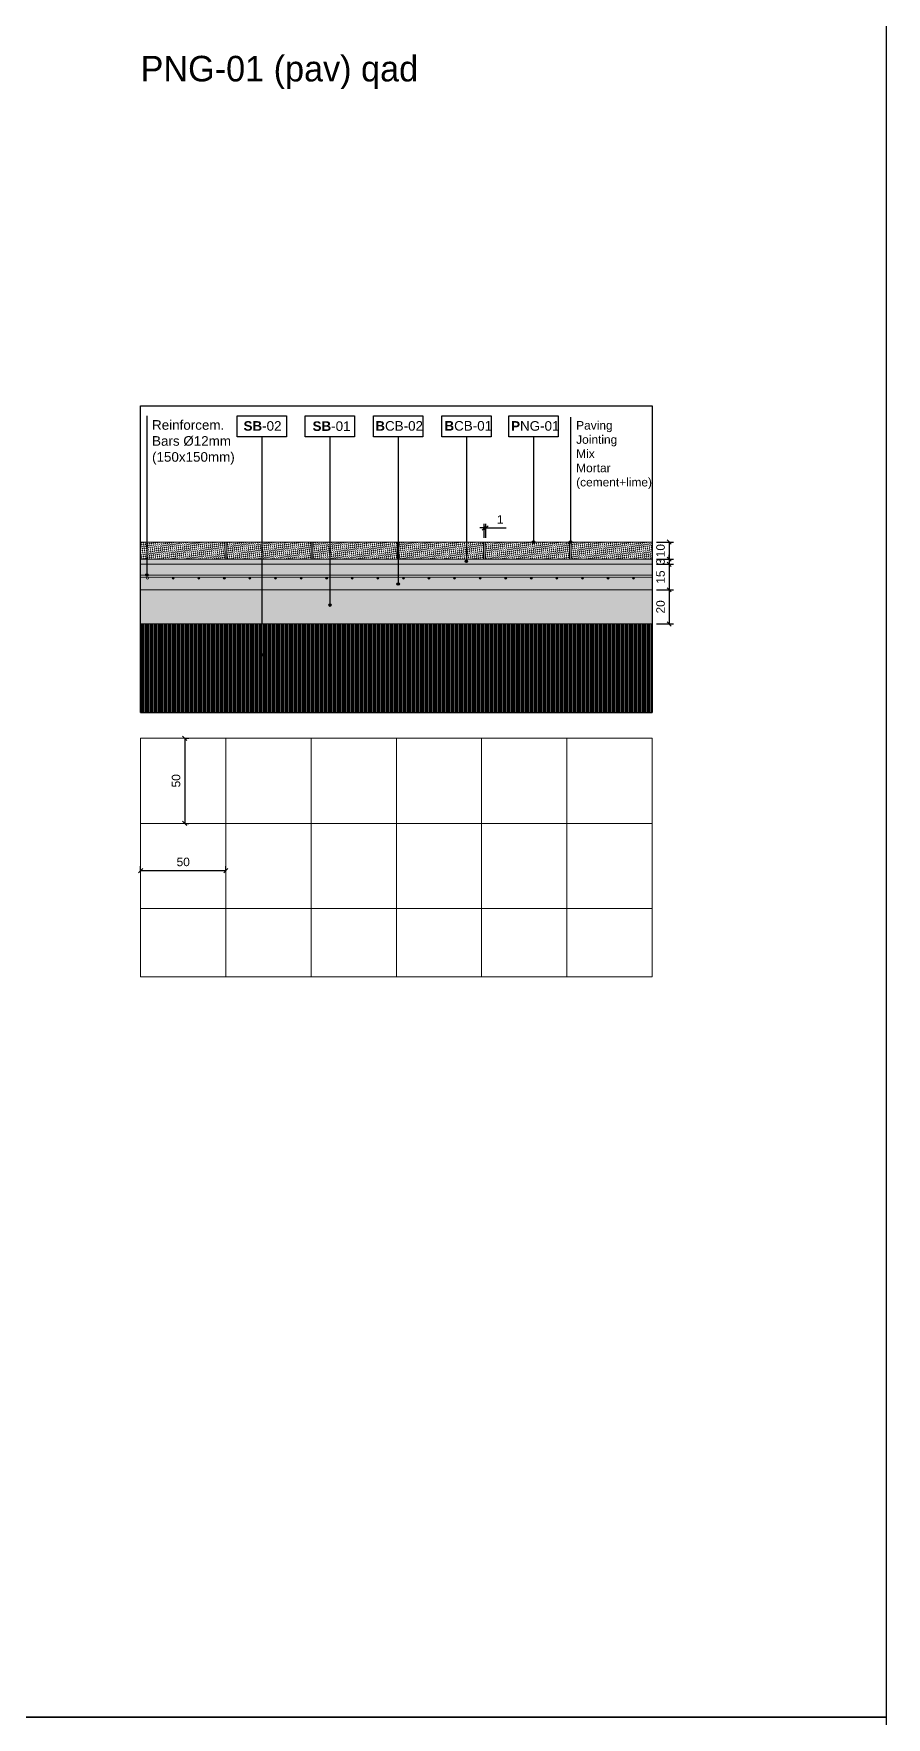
# Model space of a CAD drawing. Header units: metres. Extents: x -325 to 301, y -147 to 149.
# Drawn here: x 265.92 to 270.92, y 103.46 to 113.33 of the extents above; entities that cross this region are included whole.
import ezdxf

# ---------------------------------------------------------------- set-up
doc = ezdxf.new("R2010")
doc.units = ezdxf.units.M
doc.layers.get('Defpoints').update_dxf_attribs({"lineweight": 13})
doc.layers.add('-aux', color=50, linetype='Continuous', plot=False)
doc.layers.add('02-L-AUX', color=2, linetype='Continuous', plot=False)
doc.layers.add('0-TX-1_25', color=7, linetype='Continuous', true_color=0x3f4f7f)
doc.layers.add('EIT_3 TR sorra', color=7, linetype='Continuous', true_color=0xd8ceb0)
for name, color, linetype, lineweight, true_color in [('02-L-Joints-Paviment_07_Natural Stone', 7, 'Continuous', 5, 0x998833), ('03-TR-Paviment_08_Natural Stone Bleachers', 7, 'Continuous', 5, 0xafad9d), ('3-TR tot_u', 7, 'Continuous', 5, 0x787878)]:
    doc.layers.add(name, color=color, linetype=linetype, lineweight=lineweight, true_color=true_color)
for name, color, linetype, lineweight in [('1-CM', 7, 'Continuous', 0), ('2-L-secció', 1, 'Continuous', 0), ('2-metall', 5, 'Continuous', 0), ('3-TR Seleccionat', 44, 'Continuous', 0), ('3-TR Tot-u', 37, 'Continuous', 0)]:
    doc.layers.add(name, color=color, linetype=linetype, lineweight=lineweight)
for name, color, linetype in [('A-KEYPLAN_HATCH', 7, 'Continuous'), ('A_TEXT_2', 7, 'Continuous'), ('EIT_0 Llegenda', 7, 'Continuous')]:
    doc.layers.add(name, color=color, linetype=linetype)
doc.styles.get("Standard").update_dxf_attribs({"font": 'arial.ttf'})
doc.styles.add('x-llegenda materials$0$ENGRAVERS', font='TT0586M.TTF')
doc.dimstyles.new('ISO-25', dxfattribs={"dimtxt": 0.1, "dimasz": 0.1, "dimexe": 0.1, "dimexo": 0.1, "dimgap": 0.1, "dimtad": 1, "dimdec": 0, "dimlfac": 100, "dimzin": 9, "dimtxsty": 'Standard', "dimblk": 'OBLIQUE', "dimcen": 0.1, "dimadec": 0, "dimazin": 0, "dimtfac": 1, "dimtdec": 0, "dimtmove": 0, "dimatfit": 3, "dimldrblk": 'OBLIQUE', "dimfxl": 1, "dimarcsym": 0})

# ---------------------------------------------------------------- blocks, each defined once
blk = doc.blocks.new('hatch keyplan 2')
at = {"layer": 'A-KEYPLAN_HATCH'}
blk.add_lwpolyline([(0, 0.00548), (0.01287, 0.00548), (0.01287, 0), (0, 0)], close=True, dxfattribs=at)
blk = doc.blocks.new('hatch keyplan')
at = {"layer": 'A-KEYPLAN_HATCH'}
blk.add_blockref('hatch keyplan 2', (1.43058, 0.85215), dxfattribs=at)
blk = doc.blocks.new('PNG01')
at = {"layer": 'A-KEYPLAN_HATCH', "xscale": 0.7124947396918078, "yscale": 0.7124947396918078, "zscale": 0.7124947396918078}
blk.add_blockref('hatch keyplan', (-1.01928, -0.60715), dxfattribs=at)
at = {"layer": 'A_TEXT_2', "insert": (-0.00057, 0.00291), "char_height": 0.0017812, "attachment_point": 1}
blk.add_mtext_dynamic_manual_height_columns('\\pi0.00101;{\\fArial|b1|i0|c0|p34;P}NG-01', width=0.0103753, gutter_width=0.01069, heights=[0], dxfattribs=at)
blk = doc.blocks.new('_Oblique')
at = {"color": 0, "lineweight": -2}
blk.add_line((-0.5, -0.5), (0.5, 0.5), dxfattribs=at)
blk = doc.blocks.new('*D790')
at = {"layer": '0-TX-1_25', "color": 0, "lineweight": -2, "transparency": 16777216}
for p, q in [((269.5741, 110.3516), (269.6739, 110.3516)), ((269.6489, 110.3516), (269.6489, 110.2516)), ((269.5741, 110.2516), (269.6739, 110.2516))]:
    blk.add_line(p, q, dxfattribs=at)
at = {"layer": 'Defpoints', "color": 0, "transparency": 16777216}
for p in [(269.5491, 110.3516), (269.5491, 110.2516), (269.6489, 110.2516)]:
    blk.add_point(p, dxfattribs=at)
at = {"layer": '0-TX-1_25', "color": 0, "lineweight": -2, "transparency": 16777216, "xscale": 0.025, "yscale": 0.025, "zscale": 0.025}
for p, rotation in [((269.6489, 110.3516), 90), ((269.6489, 110.2516), 270)]:
    blk.add_blockref('_Oblique', p, dxfattribs=dict(at, rotation=rotation))
at = {"layer": '0-TX-1_25', "color": 0, "transparency": 16777216, "insert": (269.5984, 110.3016), "char_height": 0.05, "attachment_point": 5, "rotation": 90}
blk.add_mtext('10', dxfattribs=at)
blk = doc.blocks.new('*D791')
at = {"layer": '0-TX-1_25', "color": 0, "lineweight": -2, "transparency": 16777216}
for p, q in [((269.5741, 110.0716), (269.6739, 110.0716)), ((269.6489, 110.0716), (269.6489, 109.8716)), ((269.5741, 109.8716), (269.6739, 109.8716))]:
    blk.add_line(p, q, dxfattribs=at)
at = {"layer": 'Defpoints', "color": 0, "transparency": 16777216}
for p in [(269.5491, 110.0716), (269.5491, 109.8716), (269.6489, 109.8716)]:
    blk.add_point(p, dxfattribs=at)
at = {"layer": '0-TX-1_25', "color": 0, "lineweight": -2, "transparency": 16777216, "xscale": 0.025, "yscale": 0.025, "zscale": 0.025}
for p, rotation in [((269.6489, 110.0716), 90), ((269.6489, 109.8716), 270)]:
    blk.add_blockref('_Oblique', p, dxfattribs=dict(at, rotation=rotation))
at = {"layer": '0-TX-1_25', "color": 0, "transparency": 16777216, "insert": (269.5984, 109.9716), "char_height": 0.05, "attachment_point": 5, "rotation": 90}
blk.add_mtext('20', dxfattribs=at)
blk = doc.blocks.new('*D792')
at = {"layer": '0-TX-1_25', "color": 0, "lineweight": -2, "transparency": 16777216}
for p, q in [((269.5741, 110.2216), (269.6739, 110.2216)), ((269.6489, 110.2216), (269.6489, 110.0716)), ((269.5741, 110.0716), (269.6739, 110.0716))]:
    blk.add_line(p, q, dxfattribs=at)
at = {"layer": 'Defpoints', "color": 0, "transparency": 16777216}
for p in [(269.5491, 110.2216), (269.5491, 110.0716), (269.6489, 110.0716)]:
    blk.add_point(p, dxfattribs=at)
at = {"layer": '0-TX-1_25', "color": 0, "lineweight": -2, "transparency": 16777216, "xscale": 0.025, "yscale": 0.025, "zscale": 0.025}
for p, rotation in [((269.6489, 110.2216), 90), ((269.6489, 110.0716), 270)]:
    blk.add_blockref('_Oblique', p, dxfattribs=dict(at, rotation=rotation))
at = {"layer": '0-TX-1_25', "color": 0, "transparency": 16777216, "insert": (269.5984, 110.1466), "char_height": 0.05, "attachment_point": 5, "rotation": 90}
blk.add_mtext('15', dxfattribs=at)
blk = doc.blocks.new('*D793')
at = {"layer": '0-TX-1_25', "color": 0, "lineweight": -2, "transparency": 16777216}
for p, q in [((269.5741, 110.2516), (269.6739, 110.2516)), ((269.6489, 110.2516), (269.6489, 110.2766)), ((269.6489, 110.2516), (269.6489, 110.2216)), ((269.5741, 110.2216), (269.6739, 110.2216)), ((269.6489, 110.2216), (269.6489, 110.1966))]:
    blk.add_line(p, q, dxfattribs=at)
at = {"layer": 'Defpoints', "color": 0, "transparency": 16777216}
for p in [(269.5491, 110.2516), (269.5491, 110.2216), (269.6489, 110.2216)]:
    blk.add_point(p, dxfattribs=at)
at = {"layer": '0-TX-1_25', "color": 0, "lineweight": -2, "transparency": 16777216, "xscale": 0.025, "yscale": 0.025, "zscale": 0.025}
for p, rotation in [((269.6489, 110.2516), 270), ((269.6489, 110.2216), 90)]:
    blk.add_blockref('_Oblique', p, dxfattribs=dict(at, rotation=rotation))
at = {"layer": '0-TX-1_25', "color": 0, "transparency": 16777216, "insert": (269.5984, 110.2366), "char_height": 0.05, "attachment_point": 5, "rotation": 90}
blk.add_mtext('3', dxfattribs=at)
blk = doc.blocks.new('SB-02')
at = {"layer": 'A-KEYPLAN_HATCH'}
blk.add_blockref('hatch keyplan', (-1.43058, -0.85215), dxfattribs=at)
at = {"layer": 'A_TEXT_2', "insert": (-0.0008, 0.00408), "char_height": 0.0025, "attachment_point": 1}
blk.add_mtext_dynamic_manual_height_columns('\\pi0.00249;{\\fArial|b1|i0|c0|p34;SB}-02', width=0.0145619, gutter_width=0.015, heights=[0], dxfattribs=at)
blk = doc.blocks.new('B-CB01')
at = {"layer": 'A-KEYPLAN_HATCH'}
blk.add_blockref('hatch keyplan', (-1.43058, -0.85215), dxfattribs=at)
at = {"layer": 'A_TEXT_2', "insert": (-0.0008, 0.00411), "char_height": 0.0025, "attachment_point": 1}
blk.add_mtext_dynamic_manual_height_columns('\\pi0.00152;{\\fArial|b1|i0|c0|p34;B}CB-01', width=0.0145619, gutter_width=0.015, heights=[0], dxfattribs=at)
blk = doc.blocks.new('B-CB02')
at = {"layer": 'A-KEYPLAN_HATCH'}
blk.add_blockref('hatch keyplan', (-1.43058, -0.85215), dxfattribs=at)
at = {"layer": 'A_TEXT_2', "insert": (-0.0008, 0.00409), "char_height": 0.0025, "attachment_point": 1}
blk.add_mtext_dynamic_manual_height_columns('\\pi0.00129;{\\fArial|b1|i0|c0|p34;B}CB-02', width=0.0145619, gutter_width=0.015, heights=[0], dxfattribs=at)
blk = doc.blocks.new('POINT')
at = {"layer": '0-TX-1_25'}
h = blk.add_hatch(dxfattribs=at)
h.set_pattern_fill('ANGLE', color=256)
h.set_pattern_definition([(0, (-83.747, -12.726), (0, 6.985), [5.08, -1.905]), (90, (-83.747, -12.726), (-6.985, 4e-16), [5.08, -1.905])])
edge = h.paths.add_edge_path()
edge.add_arc((0, 0), 0.0075, 0, 360)
h = blk.add_hatch(color=256, dxfattribs=at)
h.dxf.hatch_style = 1
edge = h.paths.add_edge_path()
edge.add_arc((0, 0), 0.0075, 0, 360)
blk.add_circle((0, 0), 0.0075, dxfattribs=at)
blk = doc.blocks.new('SB-01')
at = {"layer": 'A-KEYPLAN_HATCH'}
blk.add_blockref('hatch keyplan', (-1.43058, -0.85215), dxfattribs=at)
at = {"layer": 'A_TEXT_2', "insert": (-0.0008, 0.00403), "char_height": 0.0025, "attachment_point": 1}
blk.add_mtext_dynamic_manual_height_columns('\\pi0.00271;{\\fArial|b1|i0|c0|p34;SB}-01', width=0.0145619, gutter_width=0.015, heights=[0], dxfattribs=at)
blk = doc.blocks.new('*D794')
at = {"layer": '0-TX-1_25', "color": 0, "lineweight": -2, "transparency": 16777216}
for p, q in [((266.8078, 109.2007), (266.8328, 109.2007)), ((266.8078, 109.2007), (266.8078, 108.7016)), ((266.8078, 108.7016), (266.8328, 108.7016))]:
    blk.add_line(p, q, dxfattribs=at)
at = {"layer": 'Defpoints', "color": 0, "transparency": 16777216}
for p in [(266.8078, 109.2007), (266.8078, 108.7016), (266.8078, 108.7016)]:
    blk.add_point(p, dxfattribs=at)
at = {"layer": '0-TX-1_25', "color": 0, "lineweight": -2, "transparency": 16777216, "xscale": 0.025, "yscale": 0.025, "zscale": 0.025}
for p, rotation in [((266.8078, 109.2007), 90), ((266.8078, 108.7016), 270)]:
    blk.add_blockref('_Oblique', p, dxfattribs=dict(at, rotation=rotation))
at = {"layer": '0-TX-1_25', "color": 0, "transparency": 16777216, "insert": (266.7572, 108.9512), "char_height": 0.05, "attachment_point": 5, "rotation": 90}
blk.add_mtext('50', dxfattribs=at)
blk = doc.blocks.new('*D795')
at = {"layer": '0-TX-1_25', "color": 0, "lineweight": -2, "transparency": 16777216}
for p, q in [((266.5491, 108.4245), (266.5491, 108.4495)), ((266.5491, 108.4245), (267.0491, 108.4245)), ((267.0491, 108.4245), (267.0491, 108.4495))]:
    blk.add_line(p, q, dxfattribs=at)
at = {"layer": 'Defpoints', "color": 0, "transparency": 16777216}
for p in [(266.5491, 108.4245), (267.0491, 108.4245), (267.0491, 108.4245)]:
    blk.add_point(p, dxfattribs=at)
at = {"layer": '0-TX-1_25', "color": 0, "lineweight": -2, "transparency": 16777216, "xscale": 0.025, "yscale": 0.025, "zscale": 0.025, "rotation": 180}
blk.add_blockref('_Oblique', (266.5491, 108.4245), dxfattribs=at)
at = {"layer": '0-TX-1_25', "color": 0, "lineweight": -2, "transparency": 16777216, "xscale": 0.025, "yscale": 0.025, "zscale": 0.025}
blk.add_blockref('_Oblique', (267.0491, 108.4245), dxfattribs=at)
at = {"layer": '0-TX-1_25', "color": 0, "transparency": 16777216, "insert": (266.7991, 108.475), "char_height": 0.05, "attachment_point": 5}
blk.add_mtext('50', dxfattribs=at)
blk = doc.blocks.new('*D796')
at = {"layer": '0-TX-1_25', "color": 0, "lineweight": -2, "transparency": 16777216}
for p, q in [((268.564, 110.3766), (268.564, 110.4595)), ((268.574, 110.3766), (268.574, 110.4595)), ((268.564, 110.4345), (268.539, 110.4345)), ((268.564, 110.4345), (268.574, 110.4345)), ((268.574, 110.4345), (268.6925, 110.4345))]:
    blk.add_line(p, q, dxfattribs=at)
at = {"layer": 'Defpoints', "color": 0, "transparency": 16777216}
for p in [(268.564, 110.3516), (268.574, 110.4345), (268.574, 110.3516)]:
    blk.add_point(p, dxfattribs=at)
at = {"layer": '0-TX-1_25', "color": 0, "lineweight": -2, "transparency": 16777216, "xscale": 0.025, "yscale": 0.025, "zscale": 0.025}
blk.add_blockref('_Oblique', (268.564, 110.4345), dxfattribs=at)
at = {"layer": '0-TX-1_25', "color": 0, "lineweight": -2, "transparency": 16777216, "xscale": 0.025, "yscale": 0.025, "zscale": 0.025, "rotation": 180}
blk.add_blockref('_Oblique', (268.574, 110.4345), dxfattribs=at)
at = {"layer": '0-TX-1_25', "color": 0, "transparency": 16777216, "insert": (268.6582, 110.4846), "char_height": 0.05, "attachment_point": 5}
blk.add_mtext('1', dxfattribs=at)
blk = doc.blocks.new('*U2867')
at = {"layer": '2-metall'}
blk.add_circle((0.0412, -0.006), 0.006, dxfattribs=at)
blk = doc.blocks.new('*U2868')
at = {"layer": '2-metall', "color": 0, "linetype": 'ByBlock', "lineweight": -2, "transparency": 16777216}
for p in [(266.5491, 110.1466), (266.6991, 110.1466), (266.8491, 110.1466), (266.9991, 110.1466), (267.1491, 110.1466), (267.2991, 110.1466), (267.4491, 110.1466), (267.5991, 110.1466), (267.7491, 110.1466), (267.8991, 110.1466), (268.0491, 110.1466), (268.1991, 110.1466), (268.3491, 110.1466), (268.4991, 110.1466), (268.6491, 110.1466), (268.7991, 110.1466), (268.9491, 110.1466), (269.0991, 110.1466), (269.2491, 110.1466), (269.3991, 110.1466)]:
    blk.add_blockref('*U2867', p, dxfattribs=at)

msp = doc.modelspace()

# ---------------------------------------------------------------- hatches: boundary and pattern name
at = {"layer": '03-TR-Paviment_08_Natural Stone Bleachers'}
h = msp.add_hatch(dxfattribs=at)
h.set_pattern_fill('DASH', color=256, scale=0.002611, angle=233, style=0, double=1)
h.set_pattern_definition([(233, (5, -20.7), (0.00163153231, -0.01160895562), [0.00828944353, -0.00828944353])])
h.paths.add_polyline_path([(267.0442, 110.2517), (267.0441, 110.3517), (266.5491, 110.3516), (266.5491, 110.2516)])
h = msp.add_hatch(dxfattribs=at)
h.set_pattern_fill('DASH', color=256, scale=0.002611, angle=233, style=0, double=1)
h.set_pattern_definition([(233, (5.505, -20.7), (0.00163153231, -0.01160895562), [0.00828944353, -0.00828944353])])
h.paths.add_polyline_path([(267.5492, 110.2517), (267.5491, 110.3517), (267.0541, 110.3516), (267.0541, 110.2516)])
h = msp.add_hatch(dxfattribs=at)
h.set_pattern_fill('DASH', color=256, scale=0.002611, angle=233, style=0, double=1)
h.set_pattern_definition([(233, (6.01, -20.7), (0.00163153231, -0.01160895562), [0.00828944353, -0.00828944353])])
h.paths.add_polyline_path([(268.0542, 110.2517), (268.0541, 110.3517), (267.5591, 110.3516), (267.5591, 110.2516)])
h = msp.add_hatch(dxfattribs=at)
h.set_pattern_fill('DASH', color=256, scale=0.002611, angle=233, style=0, double=1)
h.set_pattern_definition([(233, (6.515, -20.7), (0.00163153231, -0.01160895562), [0.00828944353, -0.00828944353])])
h.paths.add_polyline_path([(268.5592, 110.2517), (268.5591, 110.3517), (268.0641, 110.3516), (268.0641, 110.2516)])
h = msp.add_hatch(dxfattribs=at)
h.set_pattern_fill('DASH', color=256, scale=0.002611, angle=233, style=0, double=1)
h.set_pattern_definition([(233, (7.02, -20.7), (0.00163153231, -0.01160895562), [0.00828944353, -0.00828944353])])
h.paths.add_polyline_path([(269.0642, 110.2517), (269.0641, 110.3517), (268.5691, 110.3516), (268.5691, 110.2516)])
h = msp.add_hatch(dxfattribs=at)
h.set_pattern_fill('DASH', color=256, scale=0.002611, angle=233, style=0, double=1)
h.set_pattern_definition([(233, (7.525, -20.7), (0.00163153231, -0.01160895562), [0.00828944353, -0.00828944353])])
h.paths.add_polyline_path([(269.5492, 110.2517), (269.5491, 110.3517), (269.0741, 110.3516), (269.0741, 110.2516)])
at = {"layer": '2-metall'}
h = msp.add_hatch(color=256, dxfattribs=at)
h.dxf.hatch_style = 1
edge = h.paths.add_edge_path()
edge.add_arc((266.5903, 110.1406), 0.006, 0, 360)
edge = h.paths.add_edge_path()
edge.add_arc((266.7403, 110.1406), 0.006, 0, 360)
edge = h.paths.add_edge_path()
edge.add_arc((266.8903, 110.1406), 0.006, 0, 360)
edge = h.paths.add_edge_path()
edge.add_arc((267.0403, 110.1406), 0.006, 0, 360)
edge = h.paths.add_edge_path()
edge.add_arc((267.1903, 110.1406), 0.006, 0, 360)
edge = h.paths.add_edge_path()
edge.add_arc((267.3403, 110.1406), 0.006, 0, 360)
edge = h.paths.add_edge_path()
edge.add_arc((267.4903, 110.1406), 0.006, 0, 360)
edge = h.paths.add_edge_path()
edge.add_arc((267.6403, 110.1406), 0.006, 0, 360)
edge = h.paths.add_edge_path()
edge.add_arc((267.7903, 110.1406), 0.006, 0, 360)
edge = h.paths.add_edge_path()
edge.add_arc((267.9403, 110.1406), 0.006, 0, 360)
edge = h.paths.add_edge_path()
edge.add_arc((268.0903, 110.1406), 0.006, 0, 360)
edge = h.paths.add_edge_path()
edge.add_arc((268.2403, 110.1406), 0.006, 0, 360)
edge = h.paths.add_edge_path()
edge.add_arc((268.3903, 110.1406), 0.006, 0, 360)
edge = h.paths.add_edge_path()
edge.add_arc((268.5403, 110.1406), 0.006, 0, 360)
edge = h.paths.add_edge_path()
edge.add_arc((268.6903, 110.1406), 0.006, 0, 360)
edge = h.paths.add_edge_path()
edge.add_arc((268.8403, 110.1406), 0.006, 0, 360)
edge = h.paths.add_edge_path()
edge.add_arc((268.9903, 110.1406), 0.006, 0, 360)
edge = h.paths.add_edge_path()
edge.add_arc((269.1403, 110.1406), 0.006, 0, 360)
edge = h.paths.add_edge_path()
edge.add_arc((269.2903, 110.1406), 0.006, 0, 360)
edge = h.paths.add_edge_path()
edge.add_arc((269.4403, 110.1406), 0.006, 0, 360)
h = msp.add_hatch(color=256, dxfattribs=at)
h.dxf.hatch_style = 1
edge = h.paths.add_edge_path()
edge.add_arc((266.7403, 110.1406), 0.006, 0, 360)
h = msp.add_hatch(color=256, dxfattribs=at)
h.dxf.hatch_style = 1
edge = h.paths.add_edge_path()
edge.add_arc((266.8903, 110.1406), 0.006, 0, 360)
h = msp.add_hatch(color=256, dxfattribs=at)
h.dxf.hatch_style = 1
edge = h.paths.add_edge_path()
edge.add_arc((267.0403, 110.1406), 0.006, 0, 360)
h = msp.add_hatch(color=256, dxfattribs=at)
h.dxf.hatch_style = 1
edge = h.paths.add_edge_path()
edge.add_arc((267.1903, 110.1406), 0.006, 0, 360)
h = msp.add_hatch(color=256, dxfattribs=at)
h.dxf.hatch_style = 1
edge = h.paths.add_edge_path()
edge.add_arc((267.3403, 110.1406), 0.006, 0, 360)
h = msp.add_hatch(color=256, dxfattribs=at)
h.dxf.hatch_style = 1
edge = h.paths.add_edge_path()
edge.add_arc((267.4903, 110.1406), 0.006, 0, 360)
h = msp.add_hatch(color=256, dxfattribs=at)
h.dxf.hatch_style = 1
edge = h.paths.add_edge_path()
edge.add_arc((267.6403, 110.1406), 0.006, 0, 360)
h = msp.add_hatch(color=256, dxfattribs=at)
h.dxf.hatch_style = 1
edge = h.paths.add_edge_path()
edge.add_arc((267.7903, 110.1406), 0.006, 0, 360)
h = msp.add_hatch(color=256, dxfattribs=at)
h.dxf.hatch_style = 1
edge = h.paths.add_edge_path()
edge.add_arc((267.9403, 110.1406), 0.006, 0, 360)
h = msp.add_hatch(color=256, dxfattribs=at)
h.dxf.hatch_style = 1
edge = h.paths.add_edge_path()
edge.add_arc((268.0903, 110.1406), 0.006, 0, 360)
h = msp.add_hatch(color=256, dxfattribs=at)
h.dxf.hatch_style = 1
edge = h.paths.add_edge_path()
edge.add_arc((268.2403, 110.1406), 0.006, 0, 360)
h = msp.add_hatch(color=256, dxfattribs=at)
h.dxf.hatch_style = 1
edge = h.paths.add_edge_path()
edge.add_arc((268.3903, 110.1406), 0.006, 0, 360)
h = msp.add_hatch(color=256, dxfattribs=at)
h.dxf.hatch_style = 1
edge = h.paths.add_edge_path()
edge.add_arc((268.5403, 110.1406), 0.006, 0, 360)
h = msp.add_hatch(color=256, dxfattribs=at)
h.dxf.hatch_style = 1
edge = h.paths.add_edge_path()
edge.add_arc((268.6903, 110.1406), 0.006, 0, 360)
h = msp.add_hatch(color=256, dxfattribs=at)
h.dxf.hatch_style = 1
edge = h.paths.add_edge_path()
edge.add_arc((268.8403, 110.1406), 0.006, 0, 360)
h = msp.add_hatch(color=256, dxfattribs=at)
h.dxf.hatch_style = 1
edge = h.paths.add_edge_path()
edge.add_arc((268.9903, 110.1406), 0.006, 0, 360)
h = msp.add_hatch(color=256, dxfattribs=at)
h.dxf.hatch_style = 1
edge = h.paths.add_edge_path()
edge.add_arc((269.1403, 110.1406), 0.006, 0, 360)
h = msp.add_hatch(color=256, dxfattribs=at)
h.dxf.hatch_style = 1
edge = h.paths.add_edge_path()
edge.add_arc((269.2903, 110.1406), 0.006, 0, 360)
h = msp.add_hatch(color=256, dxfattribs=at)
h.dxf.hatch_style = 1
edge = h.paths.add_edge_path()
edge.add_arc((269.4403, 110.1406), 0.006, 0, 360)
at = {"layer": '3-TR Seleccionat'}
h = msp.add_hatch(dxfattribs=at)
h.set_pattern_fill('ANSI31', color=256, scale=0.002, angle=225, style=0)
h.set_pattern_definition([(270, (95, -20.7), (0.00635, -1e-18), [])])
h.paths.add_polyline_path([(266.5491, 109.3516), (269.5491, 109.3516), (269.5491, 109.8716), (266.5491, 109.8716)])
at = {"layer": '3-TR Tot-u'}
h = msp.add_hatch(dxfattribs=at)
h.set_pattern_fill('EARTH', color=256, scale=0.005, style=0)
h.set_pattern_definition([(0, (85, -20.83), (0.03175, 0.03175), [0.03175, -0.03175]), (0, (85, -20.818094), (0.03175, 0.03175), [0.03175, -0.03175]), (0, (85, -20.806187), (0.03175, 0.03175), [0.03175, -0.03175]), (90, (85.00397, -20.80222), (-0.03175, 0.03175), [0.03175, -0.03175]), (90, (85.015875, -20.80222), (-0.03175, 0.03175), [0.03175, -0.03175]), (90, (85.02778, -20.80222), (-0.03175, 0.03175), [0.03175, -0.03175])])
h.paths.add_polyline_path([(269.5491, 110.0716), (266.5491, 110.0716), (266.5491, 109.8716), (269.5491, 109.8716)])
at = {"layer": '3-TR tot_u'}
h = msp.add_hatch(dxfattribs=at)
h.set_pattern_fill('AR-CONC', color=256, scale=0.0002, angle=90.26641)
h.set_pattern_definition([(140.266414, (232.234448, 42.50262), (0.003018359, 0.036451363), [0.00381, -0.04191]), (85.266414, (232.234448, 42.50262), (-0.038178181, -0.007226283), [0.003048, -0.033528117]), (190.71786, (232.2347, 42.505657), (-0.035159821, 0.02922508), [0.003238002, -0.035618049]), (136.450614, (232.22429, 42.50257), (0.008156283, 0.05425432), [0.005715, -0.062865]), (186.90197, (232.22497, 42.507093), (-0.049705466, 0.047250218), [0.004857005, -0.05342712]), (81.450565, (232.22429, 42.50257), (-0.049705466, 0.047250218), [0.004571993, -0.050291946]), (111.266414, (232.226804, 42.507664), (0.020311824, 0.030417653), [0.00381, -0.04191]), (56.266414, (232.226804, 42.507664), (-0.036894668, 0.012188985), [0.003048, -0.033528]), (161.71786, (232.228497, 42.5102), (-0.016582845, 0.042606638), [0.003238002, -0.035617988]), (127.766414, (232.234448, 42.50262), (-0.0169136972, 0.0005390813), [0, -0.0331216, 0, -0.034036, 0, -0.033655]), (97.766414, (232.234448, 42.50262), (-0.020098038, 0.0132706243), [0, -0.0194056, 0, -0.0323596, 0, -0.012827]), (57.766414, (232.2345, 42.491291), (0.0010196429, 0.0271231534), [0, -0.0127, 0, -0.039624, 0, -0.052578]), (47.766414, (232.234524, 42.486211), (-0.005222997, 0.0296018704), [0, -0.01651, 0, -0.0263144, 0, -0.037338])])
h.paths.add_polyline_path([(266.5491, 110.1586), (269.5491, 110.1586), (269.5491, 110.2216), (266.5491, 110.2216)])
edge = h.paths.add_edge_path()
edge.add_line((269.5491, 110.1466), (269.4407, 110.1466))
edge.add_arc((269.4403, 110.1406), 0.006, 86.18476, 93.81524)
edge.add_line((269.4399, 110.1466), (269.2907, 110.1466))
edge.add_arc((269.2903, 110.1406), 0.006, 86.18476, 93.81524)
edge.add_line((269.2899, 110.1466), (269.1407, 110.1466))
edge.add_arc((269.1403, 110.1406), 0.006, 86.18476, 93.81524)
edge.add_line((269.1399, 110.1466), (268.9907, 110.1466))
edge.add_arc((268.9903, 110.1406), 0.006, 86.18476, 93.81524)
edge.add_line((268.9899, 110.1466), (268.8407, 110.1466))
edge.add_arc((268.8403, 110.1406), 0.006, 86.18476, 93.81524)
edge.add_line((268.8399, 110.1466), (268.6907, 110.1466))
edge.add_arc((268.6903, 110.1406), 0.006, 86.18476, 93.81524)
edge.add_line((268.6899, 110.1466), (268.5407, 110.1466))
edge.add_arc((268.5403, 110.1406), 0.006, 86.18476, 93.81524)
edge.add_line((268.5399, 110.1466), (268.3907, 110.1466))
edge.add_arc((268.3903, 110.1406), 0.006, 86.18476, 93.81524)
edge.add_line((268.3899, 110.1466), (268.2407, 110.1466))
edge.add_arc((268.2403, 110.1406), 0.006, 86.18476, 93.81524)
edge.add_line((268.2399, 110.1466), (268.0907, 110.1466))
edge.add_arc((268.0903, 110.1406), 0.006, 86.18476, 93.81524)
edge.add_line((268.0899, 110.1466), (267.9407, 110.1466))
edge.add_arc((267.9403, 110.1406), 0.006, 86.18476, 93.81524)
edge.add_line((267.9399, 110.1466), (267.7907, 110.1466))
edge.add_arc((267.7903, 110.1406), 0.006, 86.18476, 93.81524)
edge.add_line((267.7899, 110.1466), (267.6407, 110.1466))
edge.add_arc((267.6403, 110.1406), 0.006, 86.18476, 93.81524)
edge.add_line((267.6399, 110.1466), (267.4907, 110.1466))
edge.add_arc((267.4903, 110.1406), 0.006, 86.18476, 93.81524)
edge.add_line((267.4899, 110.1466), (267.3407, 110.1466))
edge.add_arc((267.3403, 110.1406), 0.006, 86.18476, 93.81524)
edge.add_line((267.3399, 110.1466), (267.1907, 110.1466))
edge.add_arc((267.1903, 110.1406), 0.006, 86.18476, 93.81524)
edge.add_line((267.1899, 110.1466), (267.0407, 110.1466))
edge.add_arc((267.0403, 110.1406), 0.006, 86.18476, 93.81524)
edge.add_line((267.0399, 110.1466), (266.8907, 110.1466))
edge.add_arc((266.8903, 110.1406), 0.006, 86.18476, 93.81524)
edge.add_line((266.8899, 110.1466), (266.7407, 110.1466))
edge.add_arc((266.7403, 110.1406), 0.006, 86.18476, 93.81524)
edge.add_line((266.7399, 110.1466), (266.5907, 110.1466))
edge.add_arc((266.5903, 110.1406), 0.006, 86.18476, 93.81524)
edge.add_line((266.5899, 110.1466), (266.5491, 110.1466))
edge.add_line((266.5491, 110.1466), (266.5491, 110.0716))
edge.add_line((266.5491, 110.0716), (266.5621, 110.0716))
edge.add_line((266.5621, 110.0716), (269.5491, 110.0716))
edge.add_line((269.5491, 110.0716), (269.5491, 110.1466))
at = {"layer": 'EIT_3 TR sorra'}
h = msp.add_hatch(dxfattribs=at)
h.set_pattern_fill('ANSI36', color=256, scale=0.001075, angle=-0.58531, style=0, double=1)
h.set_pattern_definition([(44.4146932, (55, -20.7), (0.001877787426, 0.0066181336), [0.0085328125, -0.0017065625, 0, -0.0017065625])])
h.paths.add_polyline_path([(266.5491, 110.2516), (267.0442, 110.2516), (267.0441, 110.3515), (267.0541, 110.3516), (267.0541, 110.2517), (267.5492, 110.2515), (267.5491, 110.3515), (267.5591, 110.3516), (267.5591, 110.2516), (268.0542, 110.2519), (268.0541, 110.3516), (268.0641, 110.3515), (268.0641, 110.2517), (268.5592, 110.2516), (268.5591, 110.3512), (268.5691, 110.3515), (268.5691, 110.2517), (269.0642, 110.2517), (269.0641, 110.3517), (269.0741, 110.3516), (269.0741, 110.2517), (269.5491, 110.2516), (269.5491, 110.2216), (266.5491, 110.2216)])

# ---------------------------------------------------------------- linework, layer by layer
at = {"layer": '-aux'}
for points in [[(260.9223, 113.4567), (270.9223, 113.4567), (270.9223, 103.4567), (260.9223, 103.4567)], [(260.9223, 103.4567), (270.9223, 103.4567), (270.9223, 93.4567), (260.9223, 93.4567)]]:
    msp.add_lwpolyline(points, close=True, dxfattribs=at)
msp.add_lwpolyline([(266.5491, 109.3516), (266.5491, 111.1516), (269.5491, 111.1516), (269.5491, 109.3516)], dxfattribs=at)
at = {"layer": '0-TX-1_25'}
for points in [[(266.5864, 111.0924), (266.5864, 110.1586)], [(269.0698, 111.0844), (269.0698, 110.3516)], [(267.2596, 110.9695), (267.2596, 109.6904)], [(267.6596, 110.9695), (267.6596, 109.9822)], [(268.0596, 110.9695), (268.0596, 110.1056)], [(268.4596, 110.9695), (268.4596, 110.2387)], [(268.8528, 110.9695), (268.8528, 110.3516)]]:
    msp.add_lwpolyline(points, dxfattribs=at)
at = {"layer": '02-L-AUX'}
msp.add_lwpolyline([(266.5491, 109.3516), (269.5491, 109.3516)], dxfattribs=at)
at = {"layer": '02-L-Joints-Paviment_07_Natural Stone'}
for points in [[(267.0491, 107.8016), (267.0491, 109.2016)], [(267.5491, 107.8016), (267.5491, 109.2016)], [(268.0491, 107.8016), (268.0491, 109.2016)], [(268.5491, 107.8016), (268.5491, 109.2016)], [(269.0491, 107.8016), (269.0491, 109.2016)], [(269.5491, 108.7016), (266.5491, 108.7016)], [(269.5491, 108.2016), (266.5491, 108.2016)]]:
    msp.add_lwpolyline(points, dxfattribs=at)
at = {"layer": '1-CM'}
for points in [[(266.5491, 110.2516), (267.0442, 110.2517), (267.0441, 110.3517), (266.5491, 110.3516)], [(267.0541, 110.2516), (267.5492, 110.2517), (267.5491, 110.3517), (267.0541, 110.3516)], [(267.5591, 110.2516), (268.0542, 110.2517), (268.0541, 110.3517), (267.5591, 110.3516)], [(268.0641, 110.2516), (268.5592, 110.2517), (268.5591, 110.3517), (268.0641, 110.3516)], [(268.5691, 110.2516), (269.0642, 110.2517), (269.0641, 110.3517), (268.5691, 110.3516)], [(269.0741, 110.2516), (269.5492, 110.2517), (269.5491, 110.3517), (269.0741, 110.3516)]]:
    msp.add_lwpolyline(points, close=True, dxfattribs=at)
for points in [[(266.5491, 110.3516), (269.5491, 110.3516)], [(266.5491, 110.2516), (269.5491, 110.2516)], [(266.5491, 110.2516), (267.8491, 110.2516)], [(266.5491, 110.2216), (269.5491, 110.2216)], [(266.5491, 110.2216), (267.8464, 110.2216)], [(266.5491, 110.2216), (269.5491, 110.2216)], [(266.5491, 110.2216), (267.8464, 110.2216)], [(266.5491, 110.0716), (269.5491, 110.0716)], [(266.5491, 110.0716), (268.1718, 110.0716)], [(266.5491, 109.8716), (269.5491, 109.8716)]]:
    msp.add_lwpolyline(points, dxfattribs=at)
at = {"layer": '2-L-secció'}
for p, q in [((266.5491, 110.3516), (266.5491, 109.3516)), ((269.5491, 110.3516), (269.5491, 109.3516))]:
    msp.add_line(p, q, dxfattribs=at)
msp.add_lwpolyline([(266.5491, 109.2016), (269.5491, 109.2016), (269.5491, 107.8016), (266.5491, 107.8016)], close=True, dxfattribs=at)
at = {"layer": '2-metall'}
for points in [[(266.5491, 110.1586), (269.5491, 110.1586)], [(266.5491, 110.1466), (269.5491, 110.1466)]]:
    msp.add_lwpolyline(points, dxfattribs=at)

# ---------------------------------------------------------------- block references
at = {"xscale": 31.54748157178319, "yscale": 31.54748157178319, "zscale": 31.54748157178319}
msp.add_blockref('PNG01', (268.7081, 110.9695), dxfattribs=at)
at = {"layer": '0-TX-1_25', "xscale": 22.5, "yscale": 22.5, "zscale": 22.5}
for name, p in [('SB-02', (267.1148, 110.9695)), ('SB-01', (267.5148, 110.9695)), ('B-CB02', (267.9148, 110.9695)), ('B-CB01', (268.3148, 110.9695))]:
    msp.add_blockref(name, p, dxfattribs=at)
at = {"layer": '0-TX-1_25'}
for p in [(268.8528, 110.3516), (269.0698, 110.3516), (268.4596, 110.2387), (266.5864, 110.1586), (268.0596, 110.1056), (267.6596, 109.9822), (267.2596, 109.6904)]:
    msp.add_blockref('POINT', p, dxfattribs=at)
at = {"layer": '2-metall'}
msp.add_blockref('*U2868', (0, 0), dxfattribs=at)

# ---------------------------------------------------------------- texts
at = {"layer": '0-TX-1_25', "char_height": 0.05625, "attachment_point": 1}
for s, width, insert in [('Reinforcem.\\PBars Ø12mm\\P(150x150mm)', 0.521632, (266.6164, 111.0671)), ('{\\H0.88889x;Paving Jointing Mix Mortar\\P(cement+lime)}', 0.327643, (269.1036, 111.0617))]:
    msp.add_mtext_dynamic_manual_height_columns(s, width=width, gutter_width=0.3375, heights=[0], dxfattribs=dict(at, insert=insert))
at = {"layer": 'EIT_0 Llegenda', "insert": (266.5491, 113.2045), "char_height": 0.15, "width": 19.210099, "attachment_point": 1, "style": 'x-llegenda materials$0$ENGRAVERS'}
msp.add_mtext('PNG-01 (pav) qad', dxfattribs=at)

# ---------------------------------------------------------------- dimensions: what is measured, and where the dimension line sits
at = {"layer": '0-TX-1_25'}
for base, p1, p2, picture, middle in [((268.574, 110.4345), (268.564, 110.3516), (268.574, 110.3516), '*D796', (268.6582, 110.4846)), ((267.0491, 108.4245), (266.5491, 108.4245), (267.0491, 108.4245), '*D795', (266.7991, 108.475))]:
    dim = msp.add_linear_dim(base=base, p1=p1, p2=p2, dimstyle='ISO-25', override={"dimtxt": 0.05, "dimasz": 0.025, "dimexe": 0.025, "dimexo": 0.025, "dimgap": 0.025, "dimblk1": 'Oblique', "dimblk2": 'Oblique', "dimsah": 1, "dimfxl": 0.1, "dimfxlon": 1, "dimarcsym": 1}, dxfattribs=at)
    dim.commit()
    dim.dimension.update_dxf_attribs({"geometry": picture, "text_midpoint": middle})
for base, p1, p2, picture, middle in [((269.6489, 110.2516), (269.5491, 110.3516), (269.5491, 110.2516), '*D790', (269.6489, 110.3016)), ((269.6489, 110.2216), (269.5491, 110.2516), (269.5491, 110.2216), '*D793', (269.6489, 110.2366))]:
    dim = msp.add_linear_dim(base=base, p1=p1, p2=p2, angle=90, dimstyle='ISO-25', override={"dimtxt": 0.05, "dimasz": 0.025, "dimexe": 0.025, "dimexo": 0.025, "dimgap": 0.025, "dimblk1": 'Oblique', "dimblk2": 'Oblique', "dimsah": 1, "dimfxl": 0.1, "dimfxlon": 1, "dimarcsym": 1}, dxfattribs=at)
    dim.commit()
    dim.dimension.update_dxf_attribs({"geometry": picture, "text_midpoint": middle, "dimtype": 160})
for base, p1, p2, picture, middle in [((269.6489, 110.0716), (269.5491, 110.2216), (269.5491, 110.0716), '*D792', (269.5984, 110.1466)), ((269.6489, 109.8716), (269.5491, 110.0716), (269.5491, 109.8716), '*D791', (269.5984, 109.9716)), ((266.8078, 108.7016), (266.8078, 109.2007), (266.8078, 108.7016), '*D794', (266.7572, 108.9512))]:
    dim = msp.add_linear_dim(base=base, p1=p1, p2=p2, angle=90, dimstyle='ISO-25', override={"dimtxt": 0.05, "dimasz": 0.025, "dimexe": 0.025, "dimexo": 0.025, "dimgap": 0.025, "dimblk1": 'Oblique', "dimblk2": 'Oblique', "dimsah": 1, "dimfxl": 0.1, "dimfxlon": 1, "dimarcsym": 1}, dxfattribs=at)
    dim.commit()
    dim.dimension.update_dxf_attribs({"geometry": picture, "text_midpoint": middle})

doc.saveas('drawing.dxf')
